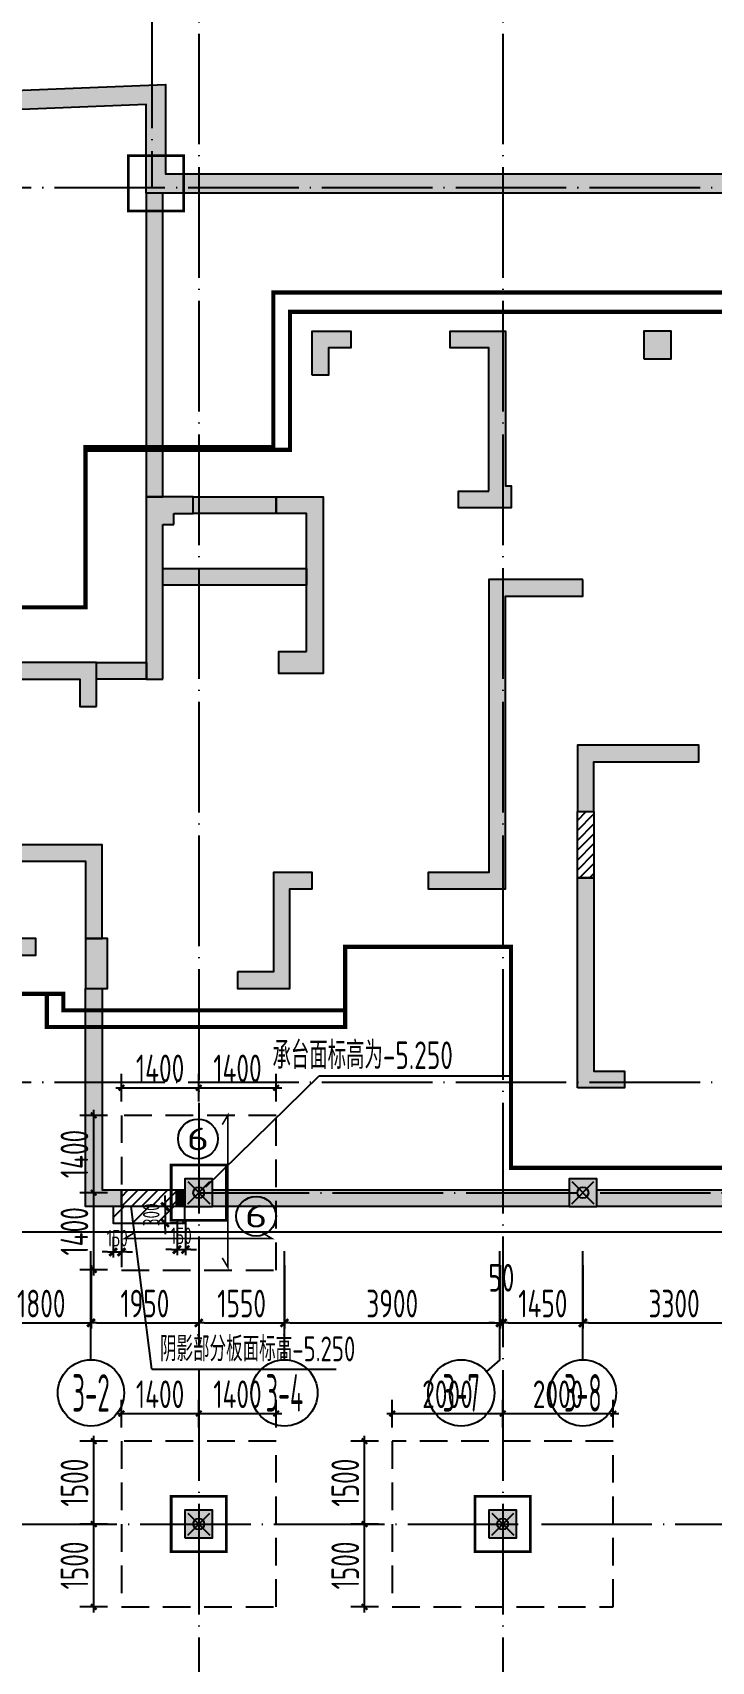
# Model space of a CAD drawing. Extents: x -57409 to 252654, y -8259 to 229119.
# Drawn here: x 47271 to 59553, y 184376 to 213868 of the extents above; entities that cross this region are included whole.
import ezdxf
from ezdxf.enums import TextEntityAlignment as Align

# ---------------------------------------------------------------- set-up
doc = ezdxf.new("R2010")
doc.units = 0
doc.header["$LTSCALE"] = 100
doc.header["$PDMODE"] = 35
doc.header["$PDSIZE"] = 200
doc.linetypes.add('DASHED', pattern=[0.75, 0.5, -0.25])
doc.linetypes.add('DOTE', pattern=[2.42, 2, -0.2, 0.02, -0.2])
doc.layers.get('0').update_dxf_attribs({"linetype": 'CONTINUOUS'})
doc.layers.get('Defpoints').update_dxf_attribs({"linetype": 'CONTINUOUS'})
for name, color, linetype in [('B-TEXT', 3, 'CONTINUOUS'), ('codim', 7, 'CONTINUOUS'), ('COLU', 7, 'CONTINUOUS'), ('colu-主楼', 7, 'CONTINUOUS'), ('CT', 2, 'CONTINUOUS'), ('DIM', 3, 'CONTINUOUS'), ('dote', 253, 'DOTE'), ('fd', 2, 'CONTINUOUS'), ('h填实-主楼', 254, 'CONTINUOUS'), ('h填实-柱墙', 254, 'CONTINUOUS'), ('h斜线-墙', 7, 'CONTINUOUS'), ('MK门框', 6, 'CONTINUOUS'), ('WALL', 3, 'CONTINUOUS'), ('wall-主楼', 2, 'CONTINUOUS'), ('wall-开洞', 5, 'CONTINUOUS'), ('Z-AXIS', 3, 'CONTINUOUS'), ('Z-TEXT', 2, 'CONTINUOUS'), ('z柱下板带', 140, 'CONTINUOUS'), ('板底钢筋', 24, 'CONTINUOUS')]:
    doc.layers.add(name, color=color, linetype=linetype)
doc.layers.add('重心计算', color=7, linetype='CONTINUOUS', plot=False)
doc.styles.add('_TCH_AXIS', font='tssdeng.shx', dxfattribs={"width": 0.7, "bigfont": 'tssdchn.shx'})
doc.styles.add('COMPLEX', font='tssdeng.shx', dxfattribs={"width": 0.7, "bigfont": 'tssdchn.shx'})
doc.styles.add('Jgcad-DIM', font='tssdeng.shx', dxfattribs={"width": 0.7, "bigfont": 'tssdchn.shx'})
doc.styles.get("Standard").update_dxf_attribs({"font": 'tssdeng.shx', "width": 0.7, "bigfont": 'tssdchn.shx'})
doc.styles.add('TSSD_Dimension', font='tssdeng.shx', dxfattribs={"width": 0.7})
doc.dimstyles.new('TSSD_100_100$0', dxfattribs={"dimtxt": 300, "dimasz": 100, "dimexe": 100, "dimexo": 250, "dimgap": 100, "dimtad": 1, "dimdec": 0, "dimzin": 0, "dimdsep": 46, "dimtxsty": 'TSSD_Dimension', "dimblk": '_tsdbk', "dimblk1": '_tsdbk', "dimblk2": '_tsdbk', "dimsah": 1, "dimcen": 0, "dimdle": 100, "dimclrt": 7, "dimadec": 0, "dimazin": 0, "dimtfac": 1, "dimtdec": 0, "dimtix": 1, "dimtmove": 2, "dimatfit": 3, "dimldrblk": '_tsdbk', "dimfxl": 1, "dimtolj": 1, "dimtzin": 0, "dimarcsym": 0})
pattern_1 = [(45, (9856.54, 8286.87), (-89.80256, 89.80256), [])]

# ---------------------------------------------------------------- blocks, each defined once
blk = doc.blocks.new('_tsdbk')
blk.add_line((-1, 0), (0, 0))
at = {"const_width": 0.5}
blk.add_lwpolyline([(-0.7, -0.7), (0.7, 0.7)], dxfattribs=at)
blk = doc.blocks.new('*D272')
at = {"layer": 'Defpoints', "color": 0}
for p in [(46528, 191803), (48328, 191803), (48328, 190505)]:
    blk.add_point(p, dxfattribs=at)
at = {"layer": 'Z-AXIS', "color": 0, "lineweight": -2}
for p, q in [((46528, 191553), (46528, 190405)), ((48328, 191553), (48328, 190405)), ((46628, 190505), (48228, 190505))]:
    blk.add_line(p, q, dxfattribs=at)
at = {"layer": 'Z-AXIS', "color": 0, "lineweight": -2, "xscale": 100, "yscale": 100, "zscale": 100, "rotation": 180}
blk.add_blockref('_tsdbk', (46528, 190505), dxfattribs=at)
at = {"layer": 'Z-AXIS', "color": 0, "lineweight": -2, "xscale": 100, "yscale": 100, "zscale": 100}
blk.add_blockref('_tsdbk', (48328, 190505), dxfattribs=at)
at = {"layer": 'Z-AXIS', "color": 7, "insert": (47428, 190855), "char_height": 500, "attachment_point": 5, "style": 'TSSD_Dimension'}
blk.add_mtext('\\A1;1800', dxfattribs=at)
blk = doc.blocks.new('*D273')
at = {"layer": 'Defpoints', "color": 0}
for p in [(48328, 191803), (50278, 191803), (50278, 190505)]:
    blk.add_point(p, dxfattribs=at)
at = {"layer": 'Z-AXIS', "color": 0, "lineweight": -2}
for p, q in [((48328, 191553), (48328, 190405)), ((50278, 191553), (50278, 190405)), ((48428, 190505), (50178, 190505))]:
    blk.add_line(p, q, dxfattribs=at)
at = {"layer": 'Z-AXIS', "color": 0, "lineweight": -2, "xscale": 100, "yscale": 100, "zscale": 100, "rotation": 180}
blk.add_blockref('_tsdbk', (48328, 190505), dxfattribs=at)
at = {"layer": 'Z-AXIS', "color": 0, "lineweight": -2, "xscale": 100, "yscale": 100, "zscale": 100}
blk.add_blockref('_tsdbk', (50278, 190505), dxfattribs=at)
at = {"layer": 'Z-AXIS', "color": 7, "insert": (49303, 190855), "char_height": 500, "attachment_point": 5, "style": 'TSSD_Dimension'}
blk.add_mtext('\\A1;1950', dxfattribs=at)
blk = doc.blocks.new('*D274')
at = {"layer": 'Defpoints', "color": 0}
for p in [(51828, 191803), (55728, 191803), (55728, 190505)]:
    blk.add_point(p, dxfattribs=at)
at = {"layer": 'Z-AXIS', "color": 0, "lineweight": -2}
for p, q in [((51828, 191553), (51828, 190405)), ((55728, 191553), (55728, 190405)), ((51928, 190505), (55628, 190505))]:
    blk.add_line(p, q, dxfattribs=at)
at = {"layer": 'Z-AXIS', "color": 0, "lineweight": -2, "xscale": 100, "yscale": 100, "zscale": 100, "rotation": 180}
blk.add_blockref('_tsdbk', (51828, 190505), dxfattribs=at)
at = {"layer": 'Z-AXIS', "color": 0, "lineweight": -2, "xscale": 100, "yscale": 100, "zscale": 100}
blk.add_blockref('_tsdbk', (55728, 190505), dxfattribs=at)
at = {"layer": 'Z-AXIS', "color": 7, "insert": (53778, 190855), "char_height": 500, "attachment_point": 5, "style": 'TSSD_Dimension'}
blk.add_mtext('\\A1;3900', dxfattribs=at)
blk = doc.blocks.new('*D275')
at = {"layer": 'Defpoints', "color": 0}
for p in [(55778, 191803), (57228, 191803), (57228, 190505)]:
    blk.add_point(p, dxfattribs=at)
at = {"layer": 'Z-AXIS', "color": 0, "lineweight": -2}
for p, q in [((55778, 191553), (55778, 190405)), ((57228, 191553), (57228, 190405)), ((55878, 190505), (57128, 190505))]:
    blk.add_line(p, q, dxfattribs=at)
at = {"layer": 'Z-AXIS', "color": 0, "lineweight": -2, "xscale": 100, "yscale": 100, "zscale": 100, "rotation": 180}
blk.add_blockref('_tsdbk', (55778, 190505), dxfattribs=at)
at = {"layer": 'Z-AXIS', "color": 0, "lineweight": -2, "xscale": 100, "yscale": 100, "zscale": 100}
blk.add_blockref('_tsdbk', (57228, 190505), dxfattribs=at)
at = {"layer": 'Z-AXIS', "color": 7, "insert": (56503, 190855), "char_height": 500, "attachment_point": 5, "style": 'TSSD_Dimension'}
blk.add_mtext('\\A1;1450', dxfattribs=at)
blk = doc.blocks.new('*D276')
at = {"layer": 'Defpoints', "color": 0}
for p in [(57228, 191803), (60528, 191803), (60528, 190505)]:
    blk.add_point(p, dxfattribs=at)
at = {"layer": 'Z-AXIS', "color": 0, "lineweight": -2}
for p, q in [((57228, 191553), (57228, 190405)), ((60528, 191553), (60528, 190405)), ((57328, 190505), (60428, 190505))]:
    blk.add_line(p, q, dxfattribs=at)
at = {"layer": 'Z-AXIS', "color": 0, "lineweight": -2, "xscale": 100, "yscale": 100, "zscale": 100, "rotation": 180}
blk.add_blockref('_tsdbk', (57228, 190505), dxfattribs=at)
at = {"layer": 'Z-AXIS', "color": 0, "lineweight": -2, "xscale": 100, "yscale": 100, "zscale": 100}
blk.add_blockref('_tsdbk', (60528, 190505), dxfattribs=at)
at = {"layer": 'Z-AXIS', "color": 7, "insert": (58878, 190855), "char_height": 500, "attachment_point": 5, "style": 'TSSD_Dimension'}
blk.add_mtext('\\A1;3300', dxfattribs=at)
blk = doc.blocks.new('_AXISO')
blk.add_circle((0, 0), 0.5)
at = {"layer": 'B-TEXT', "style": 'COMPLEX', "width": 1.450893}
blk.add_attdef('A', text='', height=0.56, dxfattribs=at).set_placement((0.249375, -0.28), (0.749375, -0.28), align=Align.FIT)
blk = doc.blocks.new('*D290')
at = {"layer": 'Defpoints', "color": 0}
for p in [(50278, 191803), (51828, 191803), (51828, 190505)]:
    blk.add_point(p, dxfattribs=at)
at = {"layer": 'Z-AXIS', "color": 0, "lineweight": -2}
for p, q in [((50278, 191553), (50278, 190405)), ((51828, 191553), (51828, 190405)), ((50378, 190505), (51728, 190505))]:
    blk.add_line(p, q, dxfattribs=at)
at = {"layer": 'Z-AXIS', "color": 0, "lineweight": -2, "xscale": 100, "yscale": 100, "zscale": 100, "rotation": 180}
blk.add_blockref('_tsdbk', (50278, 190505), dxfattribs=at)
at = {"layer": 'Z-AXIS', "color": 0, "lineweight": -2, "xscale": 100, "yscale": 100, "zscale": 100}
blk.add_blockref('_tsdbk', (51828, 190505), dxfattribs=at)
at = {"layer": 'Z-AXIS', "color": 7, "insert": (51053, 190855), "char_height": 500, "attachment_point": 5, "style": 'TSSD_Dimension'}
blk.add_mtext('\\A1;1550', dxfattribs=at)
blk = doc.blocks.new('*D291')
at = {"layer": 'Defpoints', "color": 0}
for p in [(55728, 191803), (55778, 191803), (55778, 190505)]:
    blk.add_point(p, dxfattribs=at)
at = {"layer": 'Z-AXIS', "color": 0, "lineweight": -2}
for p, q in [((55728, 191553), (55728, 190405)), ((55778, 191553), (55778, 190405)), ((55628, 190505), (55528, 190505)), ((55728, 190505), (55778, 190505)), ((55878, 190505), (55978, 190505))]:
    blk.add_line(p, q, dxfattribs=at)
at = {"layer": 'Z-AXIS', "color": 0, "lineweight": -2, "xscale": 100, "yscale": 100, "zscale": 100}
blk.add_blockref('_tsdbk', (55728, 190505), dxfattribs=at)
at = {"layer": 'Z-AXIS', "color": 0, "lineweight": -2, "xscale": 100, "yscale": 100, "zscale": 100, "rotation": 180}
blk.add_blockref('_tsdbk', (55778, 190505), dxfattribs=at)
at = {"layer": 'Z-AXIS', "color": 7, "insert": (55753, 191322), "char_height": 500, "attachment_point": 5, "style": 'TSSD_Dimension'}
blk.add_mtext('\\A1;50', dxfattribs=at)
blk = doc.blocks.new('_ArchTick')
at = {"color": 0, "linetype": 'ByBlock', "const_width": 0.4}
blk.add_lwpolyline([(-0.5, -0.5), (0.5, 0.5)], dxfattribs=at)
blk = doc.blocks.new('*D2646')
at = {"layer": 'codim', "color": 0, "lineweight": -2}
blk.add_line((48378, 191363), (48378, 192963), dxfattribs=at)
at = {"layer": 'codim', "color": 7, "lineweight": -2}
for p, q in [((48628, 192863), (48128, 192863)), ((48628, 191463), (48128, 191463))]:
    blk.add_line(p, q, dxfattribs=at)
at = {"layer": 'Defpoints', "color": 0}
for p in [(48378, 192863), (48878, 192863), (48878, 191463)]:
    blk.add_point(p, dxfattribs=at)
at = {"layer": 'codim', "color": 0, "lineweight": -2, "xscale": 100, "yscale": 100, "zscale": 100}
for p, rotation in [((48378, 192863), 90), ((48378, 191463), 270)]:
    blk.add_blockref('_ArchTick', p, dxfattribs=dict(at, rotation=rotation))
at = {"layer": 'codim', "color": 1, "insert": (48028, 192163), "char_height": 500, "attachment_point": 5, "rotation": 90, "style": 'Jgcad-DIM'}
blk.add_mtext('\\A1;1400', dxfattribs=at)
blk = doc.blocks.new('*D2647')
at = {"layer": 'codim', "color": 0, "lineweight": -2}
blk.add_line((48378, 192763), (48378, 194363), dxfattribs=at)
at = {"layer": 'codim', "color": 7, "lineweight": -2}
for p, q in [((48628, 194263), (48128, 194263)), ((48628, 192863), (48128, 192863))]:
    blk.add_line(p, q, dxfattribs=at)
at = {"layer": 'Defpoints', "color": 0}
for p in [(48378, 194263), (48878, 194263), (48878, 192863)]:
    blk.add_point(p, dxfattribs=at)
at = {"layer": 'codim', "color": 0, "lineweight": -2, "xscale": 100, "yscale": 100, "zscale": 100}
for p, rotation in [((48378, 194263), 90), ((48378, 192863), 270)]:
    blk.add_blockref('_ArchTick', p, dxfattribs=dict(at, rotation=rotation))
at = {"layer": 'codim', "color": 1, "insert": (48028, 193563), "char_height": 500, "attachment_point": 5, "rotation": 90, "style": 'Jgcad-DIM'}
blk.add_mtext('\\A1;1400', dxfattribs=at)
blk = doc.blocks.new('*D2648')
at = {"layer": 'codim', "color": 7, "lineweight": -2}
for p, q in [((48878, 194513), (48878, 195013)), ((50278, 194513), (50278, 195013))]:
    blk.add_line(p, q, dxfattribs=at)
at = {"layer": 'codim', "color": 0, "lineweight": -2}
blk.add_line((48778, 194763), (50378, 194763), dxfattribs=at)
at = {"layer": 'Defpoints', "color": 0}
for p in [(50278, 194763), (48878, 194263), (50278, 194263)]:
    blk.add_point(p, dxfattribs=at)
at = {"layer": 'codim', "color": 0, "lineweight": -2, "xscale": 100, "yscale": 100, "zscale": 100, "rotation": 180}
blk.add_blockref('_ArchTick', (48878, 194763), dxfattribs=at)
at = {"layer": 'codim', "color": 0, "lineweight": -2, "xscale": 100, "yscale": 100, "zscale": 100}
blk.add_blockref('_ArchTick', (50278, 194763), dxfattribs=at)
at = {"layer": 'codim', "color": 1, "insert": (49578, 195113), "char_height": 500, "attachment_point": 5, "style": 'Jgcad-DIM'}
blk.add_mtext('\\A1;1400', dxfattribs=at)
blk = doc.blocks.new('*D2649')
at = {"layer": 'codim', "color": 7, "lineweight": -2}
for p, q in [((50278, 194513), (50278, 195013)), ((51678, 194513), (51678, 195013))]:
    blk.add_line(p, q, dxfattribs=at)
at = {"layer": 'codim', "color": 0, "lineweight": -2}
blk.add_line((50178, 194763), (51778, 194763), dxfattribs=at)
at = {"layer": 'Defpoints', "color": 0}
for p in [(51678, 194763), (50278, 194263), (51678, 194263)]:
    blk.add_point(p, dxfattribs=at)
at = {"layer": 'codim', "color": 0, "lineweight": -2, "xscale": 100, "yscale": 100, "zscale": 100, "rotation": 180}
blk.add_blockref('_ArchTick', (50278, 194763), dxfattribs=at)
at = {"layer": 'codim', "color": 0, "lineweight": -2, "xscale": 100, "yscale": 100, "zscale": 100}
blk.add_blockref('_ArchTick', (51678, 194763), dxfattribs=at)
at = {"layer": 'codim', "color": 1, "insert": (50978, 195113), "char_height": 500, "attachment_point": 5, "style": 'Jgcad-DIM'}
blk.add_mtext('\\A1;1400', dxfattribs=at)
blk = doc.blocks.new('*D469')
at = {"layer": 'codim', "color": 7, "lineweight": -2}
for p, q in [((53528, 186863), (53028, 186863)), ((53528, 185363), (53028, 185363))]:
    blk.add_line(p, q, dxfattribs=at)
at = {"layer": 'codim', "color": 0, "lineweight": -2}
blk.add_line((53278, 185263), (53278, 186963), dxfattribs=at)
at = {"layer": 'Defpoints', "color": 0}
for p in [(53278, 186863), (53778, 186863), (53778, 185363)]:
    blk.add_point(p, dxfattribs=at)
at = {"layer": 'codim', "color": 0, "lineweight": -2, "xscale": 100, "yscale": 100, "zscale": 100}
for p, rotation in [((53278, 186863), 90), ((53278, 185363), 270)]:
    blk.add_blockref('_ArchTick', p, dxfattribs=dict(at, rotation=rotation))
at = {"layer": 'codim', "color": 1, "insert": (52928, 186113), "char_height": 500, "attachment_point": 5, "rotation": 90, "style": 'Jgcad-DIM'}
blk.add_mtext('\\A1;1500', dxfattribs=at)
blk = doc.blocks.new('*D470')
at = {"layer": 'codim', "color": 0, "lineweight": -2}
blk.add_line((53278, 186763), (53278, 188463), dxfattribs=at)
at = {"layer": 'codim', "color": 7, "lineweight": -2}
for p, q in [((53528, 188363), (53028, 188363)), ((53528, 186863), (53028, 186863))]:
    blk.add_line(p, q, dxfattribs=at)
at = {"layer": 'Defpoints', "color": 0}
for p in [(53278, 188363), (53778, 188363), (53778, 186863)]:
    blk.add_point(p, dxfattribs=at)
at = {"layer": 'codim', "color": 0, "lineweight": -2, "xscale": 100, "yscale": 100, "zscale": 100}
for p, rotation in [((53278, 188363), 90), ((53278, 186863), 270)]:
    blk.add_blockref('_ArchTick', p, dxfattribs=dict(at, rotation=rotation))
at = {"layer": 'codim', "color": 1, "insert": (52928, 187613), "char_height": 500, "attachment_point": 5, "rotation": 90, "style": 'Jgcad-DIM'}
blk.add_mtext('\\A1;1500', dxfattribs=at)
blk = doc.blocks.new('*D471')
at = {"layer": 'codim', "color": 7, "lineweight": -2}
for p, q in [((53778, 188613), (53778, 189113)), ((55778, 188613), (55778, 189113))]:
    blk.add_line(p, q, dxfattribs=at)
at = {"layer": 'codim', "color": 0, "lineweight": -2}
blk.add_line((53678, 188863), (55878, 188863), dxfattribs=at)
at = {"layer": 'Defpoints', "color": 0}
for p in [(55778, 188863), (53778, 188363), (55778, 188363)]:
    blk.add_point(p, dxfattribs=at)
at = {"layer": 'codim', "color": 0, "lineweight": -2, "xscale": 100, "yscale": 100, "zscale": 100, "rotation": 180}
blk.add_blockref('_ArchTick', (53778, 188863), dxfattribs=at)
at = {"layer": 'codim', "color": 0, "lineweight": -2, "xscale": 100, "yscale": 100, "zscale": 100}
blk.add_blockref('_ArchTick', (55778, 188863), dxfattribs=at)
at = {"layer": 'codim', "color": 1, "insert": (54778, 189213), "char_height": 500, "attachment_point": 5, "style": 'Jgcad-DIM'}
blk.add_mtext('\\A1;2000', dxfattribs=at)
blk = doc.blocks.new('*D472')
at = {"layer": 'codim', "color": 7, "lineweight": -2}
for p, q in [((55778, 188613), (55778, 189113)), ((57778, 188613), (57778, 189113))]:
    blk.add_line(p, q, dxfattribs=at)
at = {"layer": 'codim', "color": 0, "lineweight": -2}
blk.add_line((55678, 188863), (57878, 188863), dxfattribs=at)
at = {"layer": 'Defpoints', "color": 0}
for p in [(57778, 188863), (55778, 188363), (57778, 188363)]:
    blk.add_point(p, dxfattribs=at)
at = {"layer": 'codim', "color": 0, "lineweight": -2, "xscale": 100, "yscale": 100, "zscale": 100, "rotation": 180}
blk.add_blockref('_ArchTick', (55778, 188863), dxfattribs=at)
at = {"layer": 'codim', "color": 0, "lineweight": -2, "xscale": 100, "yscale": 100, "zscale": 100}
blk.add_blockref('_ArchTick', (57778, 188863), dxfattribs=at)
at = {"layer": 'codim', "color": 1, "insert": (56778, 189213), "char_height": 500, "attachment_point": 5, "style": 'Jgcad-DIM'}
blk.add_mtext('\\A1;2000', dxfattribs=at)
blk = doc.blocks.new('*D619')
at = {"layer": 'codim', "color": 7, "lineweight": -2}
for p, q in [((48628, 186863), (48128, 186863)), ((48628, 185363), (48128, 185363))]:
    blk.add_line(p, q, dxfattribs=at)
at = {"layer": 'codim', "color": 0, "lineweight": -2}
blk.add_line((48378, 185263), (48378, 186963), dxfattribs=at)
at = {"layer": 'Defpoints', "color": 0}
for p in [(48378, 186863), (48878, 186863), (48878, 185363)]:
    blk.add_point(p, dxfattribs=at)
at = {"layer": 'codim', "color": 0, "lineweight": -2, "xscale": 100, "yscale": 100, "zscale": 100}
for p, rotation in [((48378, 186863), 90), ((48378, 185363), 270)]:
    blk.add_blockref('_ArchTick', p, dxfattribs=dict(at, rotation=rotation))
at = {"layer": 'codim', "color": 1, "insert": (48028, 186113), "char_height": 500, "attachment_point": 5, "rotation": 90, "style": 'Jgcad-DIM'}
blk.add_mtext('\\A1;1500', dxfattribs=at)
blk = doc.blocks.new('*D620')
at = {"layer": 'codim', "color": 0, "lineweight": -2}
blk.add_line((48378, 186763), (48378, 188463), dxfattribs=at)
at = {"layer": 'codim', "color": 7, "lineweight": -2}
for p, q in [((48628, 188363), (48128, 188363)), ((48628, 186863), (48128, 186863))]:
    blk.add_line(p, q, dxfattribs=at)
at = {"layer": 'Defpoints', "color": 0}
for p in [(48378, 188363), (48878, 188363), (48878, 186863)]:
    blk.add_point(p, dxfattribs=at)
at = {"layer": 'codim', "color": 0, "lineweight": -2, "xscale": 100, "yscale": 100, "zscale": 100}
for p, rotation in [((48378, 188363), 90), ((48378, 186863), 270)]:
    blk.add_blockref('_ArchTick', p, dxfattribs=dict(at, rotation=rotation))
at = {"layer": 'codim', "color": 1, "insert": (48028, 187613), "char_height": 500, "attachment_point": 5, "rotation": 90, "style": 'Jgcad-DIM'}
blk.add_mtext('\\A1;1500', dxfattribs=at)
blk = doc.blocks.new('*D621')
at = {"layer": 'codim', "color": 7, "lineweight": -2}
for p, q in [((48878, 188613), (48878, 189113)), ((50278, 188613), (50278, 189113))]:
    blk.add_line(p, q, dxfattribs=at)
at = {"layer": 'codim', "color": 0, "lineweight": -2}
blk.add_line((48778, 188863), (50378, 188863), dxfattribs=at)
at = {"layer": 'Defpoints', "color": 0}
for p in [(50278, 188863), (48878, 188363), (50278, 188363)]:
    blk.add_point(p, dxfattribs=at)
at = {"layer": 'codim', "color": 0, "lineweight": -2, "xscale": 100, "yscale": 100, "zscale": 100, "rotation": 180}
blk.add_blockref('_ArchTick', (48878, 188863), dxfattribs=at)
at = {"layer": 'codim', "color": 0, "lineweight": -2, "xscale": 100, "yscale": 100, "zscale": 100}
blk.add_blockref('_ArchTick', (50278, 188863), dxfattribs=at)
at = {"layer": 'codim', "color": 1, "insert": (49578, 189213), "char_height": 500, "attachment_point": 5, "style": 'Jgcad-DIM'}
blk.add_mtext('\\A1;1400', dxfattribs=at)
blk = doc.blocks.new('*D622')
at = {"layer": 'codim', "color": 7, "lineweight": -2}
for p, q in [((50278, 188613), (50278, 189113)), ((51678, 188613), (51678, 189113))]:
    blk.add_line(p, q, dxfattribs=at)
at = {"layer": 'codim', "color": 0, "lineweight": -2}
blk.add_line((50178, 188863), (51778, 188863), dxfattribs=at)
at = {"layer": 'Defpoints', "color": 0}
for p in [(51678, 188863), (50278, 188363), (51678, 188363)]:
    blk.add_point(p, dxfattribs=at)
at = {"layer": 'codim', "color": 0, "lineweight": -2, "xscale": 100, "yscale": 100, "zscale": 100, "rotation": 180}
blk.add_blockref('_ArchTick', (50278, 188863), dxfattribs=at)
at = {"layer": 'codim', "color": 0, "lineweight": -2, "xscale": 100, "yscale": 100, "zscale": 100}
blk.add_blockref('_ArchTick', (51678, 188863), dxfattribs=at)
at = {"layer": 'codim', "color": 1, "insert": (50978, 189213), "char_height": 500, "attachment_point": 5, "style": 'Jgcad-DIM'}
blk.add_mtext('\\A1;1400', dxfattribs=at)
blk = doc.blocks.new('*D2937')
at = {"layer": 'Defpoints', "color": 0}
for p in [(49634, 192612), (49634, 192312), (49668, 192312)]:
    blk.add_point(p, dxfattribs=at)
at = {"layer": 'DIM', "color": 0, "lineweight": -2}
for p, q in [((49668, 192712), (49668, 192812)), ((49668, 192612), (49668, 192312)), ((49884, 192612), (49768, 192612)), ((49884, 192312), (49768, 192312)), ((49668, 192212), (49668, 192112))]:
    blk.add_line(p, q, dxfattribs=at)
at = {"layer": 'DIM', "color": 0, "lineweight": -2, "xscale": 100, "yscale": 100, "zscale": 100}
for p, rotation in [((49668, 192612), 270), ((49668, 192312), 90)]:
    blk.add_blockref('_tsdbk', p, dxfattribs=dict(at, rotation=rotation))
at = {"layer": 'DIM', "color": 7, "insert": (49418, 192462), "char_height": 300, "attachment_point": 5, "rotation": 90, "style": 'TSSD_Dimension'}
blk.add_mtext('\\A1;300', dxfattribs=at)
blk = doc.blocks.new('*D2938')
at = {"layer": 'Defpoints', "color": 0}
for p in [(48878, 192612), (48728, 192312), (48878, 191789)]:
    blk.add_point(p, dxfattribs=at)
at = {"layer": 'DIM', "color": 0, "lineweight": -2}
for p, q in [((48878, 192362), (48878, 191689)), ((48728, 192062), (48728, 191689)), ((48628, 191789), (48528, 191789)), ((48728, 191789), (48878, 191789)), ((48978, 191789), (49078, 191789))]:
    blk.add_line(p, q, dxfattribs=at)
at = {"layer": 'DIM', "color": 0, "lineweight": -2, "xscale": 100, "yscale": 100, "zscale": 100}
blk.add_blockref('_tsdbk', (48728, 191789), dxfattribs=at)
at = {"layer": 'DIM', "color": 0, "lineweight": -2, "xscale": 100, "yscale": 100, "zscale": 100, "rotation": 180}
blk.add_blockref('_tsdbk', (48878, 191789), dxfattribs=at)
at = {"layer": 'DIM', "color": 7, "insert": (48803, 192039), "char_height": 300, "attachment_point": 5, "style": 'TSSD_Dimension'}
blk.add_mtext('\\A1;150', dxfattribs=at)
blk = doc.blocks.new('*D2939')
at = {"layer": 'Defpoints', "color": 0}
for p in [(49884, 192612), (50035, 192612), (50035, 191832)]:
    blk.add_point(p, dxfattribs=at)
at = {"layer": 'DIM', "color": 0, "lineweight": -2}
for p, q in [((49884, 192362), (49884, 191732)), ((50035, 192362), (50035, 191732)), ((49784, 191832), (49684, 191832)), ((49884, 191832), (50035, 191832)), ((50135, 191832), (50235, 191832))]:
    blk.add_line(p, q, dxfattribs=at)
at = {"layer": 'DIM', "color": 0, "lineweight": -2, "xscale": 100, "yscale": 100, "zscale": 100}
blk.add_blockref('_tsdbk', (49884, 191832), dxfattribs=at)
at = {"layer": 'DIM', "color": 0, "lineweight": -2, "xscale": 100, "yscale": 100, "zscale": 100, "rotation": 180}
blk.add_blockref('_tsdbk', (50035, 191832), dxfattribs=at)
at = {"layer": 'DIM', "color": 7, "insert": (49959, 192082), "char_height": 300, "attachment_point": 5, "style": 'TSSD_Dimension'}
blk.add_mtext('\\A1;150', dxfattribs=at)
blk = doc.blocks.new('*D2944')
at = {"layer": 'codim', "color": 7, "lineweight": -2}
for p, q in [((83428, 197413), (83428, 191901)), ((45328, 196213), (45328, 191901))]:
    blk.add_line(p, q, dxfattribs=at)
at = {"layer": 'codim', "color": 0, "lineweight": -2}
blk.add_line((45228, 192151), (83528, 192151), dxfattribs=at)
at = {"layer": 'Defpoints', "color": 0}
for p in [(83428, 197663), (45328, 196463), (83428, 192151)]:
    blk.add_point(p, dxfattribs=at)
at = {"layer": 'codim', "color": 0, "lineweight": -2, "xscale": 100, "yscale": 100, "zscale": 100, "rotation": 180}
blk.add_blockref('_ArchTick', (45328, 192151), dxfattribs=at)
at = {"layer": 'codim', "color": 0, "lineweight": -2, "xscale": 100, "yscale": 100, "zscale": 100}
blk.add_blockref('_ArchTick', (83428, 192151), dxfattribs=at)
at = {"layer": 'codim', "color": 1, "insert": (64468, 191748), "char_height": 500, "attachment_point": 5, "style": 'Jgcad-DIM'}
blk.add_mtext('\\A1;\\A1;附加范围', dxfattribs=at)

msp = doc.modelspace()

# ---------------------------------------------------------------- hatches: boundary and pattern name
at = {"layer": 'fd'}
h = msp.add_hatch(dxfattribs=at)
h.set_pattern_fill('ANSI31', color=183, scale=100, style=0)
h.paths.add_polyline_path([(50027.6, 192612.5), (48727.6, 192612.5), (48727.6, 192312.5), (50027.6, 192312.5)])
at = {"layer": 'h填实-主楼'}
for points in [[(52327.6, 207662.7), (52327.6, 208462.7), (53027.6, 208462.7), (53027.6, 208162.7), (52627.6, 208162.7), (52627.6, 207662.7)], [(55527.6, 205562.7), (55527.6, 208162.7), (54827.6, 208162.7), (54827.6, 208462.7), (55827.6, 208462.7), (55827.6, 205662.7), (55927.6, 205662.7), (55927.6, 205262.7), (54977.6, 205262.7), (54977.6, 205562.7)], [(58327.6, 207962.7), (58827.6, 207962.7), (58827.6, 208462.7), (58327.6, 208462.7)], [(49631.7, 202162.8), (49627.6, 204962.7), (49827.6, 204962.7), (49827.6, 205162.7), (50177.6, 205162.7), (50177.6, 205462.7), (49327.6, 205462.7), (49331.7, 202162.8)], [(52227.6, 202662.7), (52227.6, 205162.7), (51677.6, 205162.7), (51677.6, 205462.7), (52527.6, 205462.7), (52527.6, 202262.7), (51727.6, 202262.7), (51727.6, 202662.7)], [(57227.6, 203962.7), (55527.6, 203962.7), (55527.6, 198662.7), (54427.6, 198662.7), (54427.6, 198362.7), (55827.6, 198362.7), (55827.6, 203662.7), (57227.6, 203662.7)], [(48427.6, 201662.7), (48427.6, 202462.7), (46427.6, 202462.7), (46427.6, 197162.7), (47327.6, 197162.7), (47327.6, 197462.7), (46927.6, 197462.7), (46927.6, 197662.7), (46727.6, 197662.7), (46727.6, 202162.7), (48127.6, 202162.7), (48127.6, 201662.7)], [(57427.6, 199762.7), (57427.6, 200662.7), (59327.6, 200662.7), (59327.6, 200962.7), (57127.6, 200962.7), (57127.6, 199762.7)], [(50977.6, 196862.7), (50977.6, 196562.7), (51927.6, 196562.7), (51927.6, 198362.7), (52327.6, 198362.7), (52327.6, 198662.7), (51627.6, 198662.7), (51627.6, 196862.7)], [(57127.6, 194762.7), (57127.6, 198562.7), (57427.6, 198562.7), (57427.6, 195062.7), (57977.6, 195062.7), (57977.6, 194762.7)], [(48227.6, 196562.7), (48627.6, 196562.7), (48627.6, 197462.7), (48227.6, 197462.7)]]:
    msp.add_hatch(color=256, dxfattribs=at).paths.add_polyline_path(points)
at = {"layer": 'h填实-柱墙'}
for points in [[(43605.3, 212335.2), (43591.2, 212684.9), (49677.6, 212929.2), (49677.6, 211312.7), (61327.6, 211312.7), (61327.6, 210962.7), (49327.6, 210962.7), (49327.6, 212565)], [(49627.6, 210962.7), (49327.6, 210962.7), (49327.6, 205462.7), (49627.6, 205462.7)], [(50177.6, 205462.7), (51677.6, 205462.7), (51677.6, 205162.7), (50177.6, 205162.7)], [(49629.2, 204161.9), (52227.6, 204161.9), (52227.6, 203861.9), (49629.2, 203861.9)], [(48427.6, 202462.7), (49331.7, 202462.7), (49331.7, 202162.8), (48427.6, 202162.8)], [(48227.6, 197462.7), (48527.6, 197462.7), (48527.6, 199162.7), (46727.6, 199162.7), (46727.6, 198862.7), (48227.6, 198862.7)], [(48527.6, 196562.7), (48527.6, 192912.7), (48877.6, 192912.7), (48877.6, 192612.7), (48227.6, 192612.7), (48227.6, 196562.7)], [(49877.6, 192912.7), (50027.6, 192912.7), (50027.6, 192612.7), (49877.6, 192612.7)], [(50027.6, 192612.7), (50527.6, 192612.7), (50527.6, 193112.7), (50027.6, 193112.7)], [(50527.6, 192912.7), (56977.6, 192912.7), (56977.6, 192612.7), (50527.6, 192612.7)], [(56977.6, 192612.7), (57477.6, 192612.7), (57477.6, 193112.7), (56977.6, 193112.7)], [(57477.6, 192912.7), (63627.6, 192912.7), (63627.6, 192612.7), (57477.6, 192612.7)], [(50027.6, 186612.7), (50527.6, 186612.7), (50527.6, 187112.7), (50027.6, 187112.7)], [(55527.6, 186612.7), (56027.6, 186612.7), (56027.6, 187112.7), (55527.6, 187112.7)]]:
    msp.add_hatch(color=256, dxfattribs=at).paths.add_polyline_path(points)
at = {"layer": 'h斜线-墙'}
h = msp.add_hatch(dxfattribs=at)
h.set_pattern_fill('ANSI31', color=256, scale=40, style=0)
h.set_pattern_definition(pattern_1)
h.paths.add_polyline_path([(57127.6, 199762.7), (57427.6, 199762.7), (57427.6, 198562.7), (57127.6, 198562.7)])
h = msp.add_hatch(dxfattribs=at)
h.set_pattern_fill('ANSI31', color=256, scale=40, style=0)
h.set_pattern_definition(pattern_1)
h.paths.add_polyline_path([(48877.6, 192912.7), (49877.6, 192912.7), (49877.6, 192612.7), (48877.6, 192612.7)])

# ---------------------------------------------------------------- linework, layer by layer
at = {"layer": 'COLU'}
for points in [[(50027.6, 192612.7), (50527.6, 192612.7), (50527.6, 193112.7), (50027.6, 193112.7)], [(56977.6, 192612.7), (57477.6, 192612.7), (57477.6, 193112.7), (56977.6, 193112.7)], [(50027.6, 186612.7), (50527.6, 186612.7), (50527.6, 187112.7), (50027.6, 187112.7)], [(55527.6, 186612.7), (56027.6, 186612.7), (56027.6, 187112.7), (55527.6, 187112.7)]]:
    msp.add_lwpolyline(points, close=True, dxfattribs=at)
at = {"layer": 'colu-主楼'}
for points in [[(58327.6, 207962.7), (58827.6, 207962.7), (58827.6, 208462.7), (58327.6, 208462.7)], [(48227.6, 196562.7), (48627.6, 196562.7), (48627.6, 197462.7), (48227.6, 197462.7)]]:
    msp.add_lwpolyline(points, close=True, dxfattribs=at)
at = {"layer": 'CT', "const_width": 50}
for points in [[(49002.6, 210637.7), (50002.6, 210637.7), (50002.6, 211637.7), (49002.6, 211637.7)], [(49777.6, 192362.7), (50777.6, 192362.7), (50777.6, 193362.7), (49777.6, 193362.7)], [(49777.6, 186362.7), (50777.6, 186362.7), (50777.6, 187362.7), (49777.6, 187362.7)], [(55277.6, 186362.7), (56277.6, 186362.7), (56277.6, 187362.7), (55277.6, 187362.7)]]:
    msp.add_lwpolyline(points, close=True, dxfattribs=at)
at = {"layer": 'CT', "const_width": 75}
msp.add_lwpolyline([(59927.7, 209162.5), (51627.7, 209162.5), (51627.7, 206363.5), (48227.7, 206362.9), (48227.7, 203462.9), (45327.7, 203462.5), (45327.7, 196462.8), (47527.7, 196462.9), (47527.7, 195862.9), (52927.7, 195862.9), (52927.7, 197312.9), (55927.5, 197312.9), (55927.5, 193313.6), (61327.5, 193313.5)], dxfattribs=at)
at = {"layer": 'CT', "color": 1, "const_width": 75}
msp.add_lwpolyline([(59927.7, 208812.5), (51927.7, 208812.5), (51927.7, 206313.5), (48227.7, 206312.9), (48227.7, 203462.9), (45327.7, 203462.5), (45327.7, 196462.8), (47827.7, 196462.9), (47827.7, 196162.9), (52927.7, 196162.9), (52927.7, 197312.9), (55927.5, 197312.9), (55927.5, 193313.6), (61027.5, 193313.5)], dxfattribs=at)
at = {"layer": 'dote', "ltscale": 10}
for p, q in [((50277.6, 218687.9), (50277.6, 170462.7)), ((55777.6, 218687.9), (55777.6, 170362.7)), ((49427.6, 214139.7), (49427.6, 211062.7)), ((42826.6, 211062.7), (96327.6, 211062.7)), ((42826.6, 194862.7), (87056.6, 194862.7)), ((50277.6, 192862.7), (219938.2, 192862.7)), ((44377.6, 186862.7), (219938.2, 186862.7))]:
    msp.add_line(p, q, dxfattribs=at)
at = {"layer": 'fd', "color": 183}
for q in [(49054.9, 192612.5), (52761.3, 189666.5)]:
    msp.add_line((49431.5, 189666.5), q, dxfattribs=at)
msp.add_lwpolyline([(50027.6, 192612.5), (48727.6, 192612.5), (48727.6, 192312.5), (50027.6, 192312.5)], close=True, dxfattribs=at)
at = {"layer": 'MK门框'}
msp.add_lwpolyline([(48877.6, 192912.7), (49877.6, 192912.7), (49877.6, 192612.7), (48877.6, 192612.7)], close=True, dxfattribs=at)
at = {"layer": 'WALL'}
msp.add_lwpolyline([(43605.3, 212335.2), (43591.2, 212684.9), (49677.6, 212929.2), (49677.6, 211312.7), (61327.6, 211312.7), (61327.6, 210962.7), (49327.6, 210962.7), (49327.6, 212565), (43605.3, 212335.2)], dxfattribs=at)
for points in [[(49627.6, 210962.7), (49327.6, 210962.7), (49327.6, 205462.7), (49627.6, 205462.7)], [(50177.6, 205462.7), (51677.6, 205462.7), (51677.6, 205162.7), (50177.6, 205162.7)], [(49629.2, 204161.9), (52227.6, 204161.9), (52227.6, 203861.9), (49629.2, 203861.9)], [(48427.6, 202462.7), (49331.7, 202462.7), (49331.7, 202162.8), (48427.6, 202162.8)], [(48227.6, 197462.7), (48527.6, 197462.7), (48527.6, 199162.7), (46727.6, 199162.7), (46727.6, 198862.7), (48227.6, 198862.7)], [(48527.6, 196562.7), (48527.6, 192912.7), (48877.6, 192912.7), (48877.6, 192612.7), (48227.6, 192612.7), (48227.6, 196562.7)], [(49877.6, 192912.7), (50027.6, 192912.7), (50027.6, 192612.7), (49877.6, 192612.7)], [(50527.6, 192912.7), (56977.6, 192912.7), (56977.6, 192612.7), (50527.6, 192612.7)], [(57477.6, 192912.7), (63627.6, 192912.7), (63627.6, 192612.7), (57477.6, 192612.7)]]:
    msp.add_lwpolyline(points, close=True, dxfattribs=at)
at = {"layer": 'wall-主楼'}
for p, q in [((50177.6, 205462.7), (49327.6, 205462.7)), ((49327.6, 205462.7), (49327.6, 202162.8)), ((50177.6, 205162.7), (50177.6, 205462.7)), ((49827.6, 204962.7), (49827.6, 205162.7)), ((49827.6, 205162.7), (50177.6, 205162.7)), ((49627.6, 202162.8), (49627.6, 204962.7)), ((49627.6, 204962.7), (49827.6, 204962.7)), ((49327.6, 202162.8), (49627.6, 202162.8))]:
    msp.add_line(p, q, dxfattribs=at)
for points in [[(52327.6, 207662.7), (52327.6, 208462.7), (53027.6, 208462.7), (53027.6, 208162.7), (52627.6, 208162.7), (52627.6, 207662.7)], [(55527.6, 205562.7), (55527.6, 208162.7), (54827.6, 208162.7), (54827.6, 208462.7), (55827.6, 208462.7), (55827.6, 205662.7), (55927.6, 205662.7), (55927.6, 205262.7), (54977.6, 205262.7), (54977.6, 205562.7)], [(52227.6, 202662.7), (52227.6, 205162.7), (51677.6, 205162.7), (51677.6, 205462.7), (52527.6, 205462.7), (52527.6, 202262.7), (51727.6, 202262.7), (51727.6, 202662.7)], [(57227.6, 203962.7), (55527.6, 203962.7), (55527.6, 198662.7), (54427.6, 198662.7), (54427.6, 198362.7), (55827.6, 198362.7), (55827.6, 203662.7), (57227.6, 203662.7)], [(48427.6, 201662.7), (48427.6, 202462.7), (46427.6, 202462.7), (46427.6, 197162.7), (47327.6, 197162.7), (47327.6, 197462.7), (46927.6, 197462.7), (46927.6, 197662.7), (46727.6, 197662.7), (46727.6, 202162.7), (48127.6, 202162.7), (48127.6, 201662.7)], [(57427.6, 199762.7), (57427.6, 200662.7), (59327.6, 200662.7), (59327.6, 200962.7), (57127.6, 200962.7), (57127.6, 199762.7)], [(50977.6, 196862.7), (50977.6, 196562.7), (51927.6, 196562.7), (51927.6, 198362.7), (52327.6, 198362.7), (52327.6, 198662.7), (51627.6, 198662.7), (51627.6, 196862.7)], [(57127.6, 194762.7), (57127.6, 198562.7), (57427.6, 198562.7), (57427.6, 195062.7), (57977.6, 195062.7), (57977.6, 194762.7)]]:
    msp.add_lwpolyline(points, close=True, dxfattribs=at)
at = {"layer": 'wall-开洞'}
msp.add_lwpolyline([(57127.6, 199762.7), (57427.6, 199762.7), (57427.6, 198562.7), (57127.6, 198562.7)], close=True, dxfattribs=at)
at = {"layer": 'Z-AXIS'}
for p, q in [((48327.6, 189837.5), (48327.6, 191803)), ((51827.6, 189837.5), (51827.6, 191803)), ((55727.6, 189837.5), (55727.6, 191803)), ((57227.6, 189837.5), (57227.6, 191803)), ((55727.6, 189837.5), (55483.2, 189627.9))]:
    msp.add_line(p, q, dxfattribs=at)
at = {"layer": 'Z-TEXT'}
for p, q in [((50406, 192969.8), (52458.1, 194977.9)), ((52458.1, 194977.9), (55954.4, 194977.9))]:
    msp.add_line(p, q, dxfattribs=at)
at = {"layer": 'z柱下板带', "color": 30, "linetype": 'DASHED', "ltscale": 10}
msp.add_lwpolyline([(48877.6, 191462.7), (51677.6, 191462.7), (51677.6, 194262.7), (48877.6, 194262.7)], close=True, dxfattribs=at)
at = {"layer": 'z柱下板带', "linetype": 'DASHED', "ltscale": 10}
for points in [[(48877.6, 185362.7), (51677.6, 185362.7), (51677.6, 188362.7), (48877.6, 188362.7)], [(53777.6, 185362.7), (57777.6, 185362.7), (57777.6, 188362.7), (53777.6, 188362.7)]]:
    msp.add_lwpolyline(points, close=True, dxfattribs=at)
at = {"layer": '板底钢筋', "const_width": 30}
for points in [[(50702.3, 191682.6), (50802.3, 191515.9), (50802.3, 194262.7), (50702.3, 194096.1)], [(49109.9, 192135.1), (48943.2, 192035.1), (51596.7, 192035.1), (51430.1, 192135.1)]]:
    msp.add_lwpolyline(points, dxfattribs=at)
at = {"layer": '重心计算', "color": 5}
for p in [(50277.6, 192862.7), (50277.6, 192862.7), (57227.6, 192862.7), (57227.6, 192862.7), (50277.6, 186862.7), (50277.6, 186862.7), (50277.6, 186862.7), (55777.6, 186862.7), (55777.6, 186862.7), (55777.6, 186862.7)]:
    msp.add_point(p, dxfattribs=at)

# ---------------------------------------------------------------- block references
at = {"layer": 'Z-AXIS'}
ref = msp.add_blockref('_AXISO', (48327.6, 189237.5), dxfattribs=dict(at, xscale=1199.999999999998, yscale=1200, zscale=1200, rotation=359.9996457873846))
ref.add_attrib('A', '3-2', dxfattribs={"color": 7, "height": 678.82, "rotation": 359.99965, "style": '_TCH_AXIS', "width": 0.433333}).set_placement((47988.2, 188898.1), (48667.1, 188898.1), align=Align.FIT)
ref = msp.add_blockref('_AXISO', (51827.6, 189237.5), dxfattribs=dict(at, xscale=1199.999999999998, yscale=1200, zscale=1200, rotation=359.9996457873846))
ref.add_attrib('A', '3-4', dxfattribs={"color": 7, "height": 678.82, "rotation": 359.99965, "style": '_TCH_AXIS', "width": 0.42623}).set_placement((51488.2, 188898.1), (52167.1, 188898.1), align=Align.FIT)
ref = msp.add_blockref('_AXISO', (55027.6, 189237.5), dxfattribs=dict(at, xscale=1199.999999999998, yscale=1200, zscale=1200, rotation=359.9996457873846))
ref.add_attrib('A', '3-7', dxfattribs={"color": 7, "height": 678.82, "rotation": 359.99965, "style": '_TCH_AXIS', "width": 0.433333}).set_placement((54688.2, 188898.1), (55367.1, 188898.1), align=Align.FIT)
ref = msp.add_blockref('_AXISO', (57227.6, 189237.5), dxfattribs=dict(at, xscale=1199.999999999998, yscale=1200, zscale=1200, rotation=359.9996457873846))
ref.add_attrib('A', '3-8', dxfattribs={"color": 7, "height": 678.82, "rotation": 359.99965, "style": '_TCH_AXIS', "width": 0.433333}).set_placement((56888.2, 188898.1), (57567.1, 188898.1), align=Align.FIT)
at = {"layer": 'Z-TEXT'}
ref = msp.add_blockref('_AXISO', (50262.5, 193835.2), dxfattribs=dict(at, xscale=720.0000000000074, yscale=720, zscale=720, rotation=359.9996457873825))
ref.add_attrib('A', '6', dxfattribs={"layer": 'Z-AXIS', "color": 7, "height": 407.3, "rotation": 359.99965, "style": '_TCH_AXIS', "width": 2}).set_placement((50058.9, 193631.6), (50466.2, 193631.6), align=Align.FIT)
ref = msp.add_blockref('_AXISO', (51315.8, 192436.2), dxfattribs=dict(at, xscale=720.0000000000074, yscale=720, zscale=720, rotation=359.9996457873825))
ref.add_attrib('A', '6', dxfattribs={"layer": 'Z-AXIS', "color": 7, "height": 407.3, "rotation": 359.99965, "style": '_TCH_AXIS', "width": 2}).set_placement((51112.1, 192232.6), (51519.4, 192232.6), align=Align.FIT)

# ---------------------------------------------------------------- texts
at = {"layer": 'fd', "color": 183, "width": 0.7}
msp.add_text('阴影部分板面标高-5.250', height=450, dxfattribs=at).set_placement((51342.7, 189809.5), align=Align.CENTER)
at = {"layer": 'Z-TEXT', "width": 0.7}
msp.add_text('承台面标高为-5.250', height=500, dxfattribs=at).set_placement((51612.3, 195101.3))

# ---------------------------------------------------------------- dimensions: what is measured, and where the dimension line sits
at = {"layer": 'codim'}
dim = msp.add_linear_dim(base=(83427.7, 192151.5), p1=(45327.7, 196462.8), p2=(83427.7, 197663.2), text='\\A1;附加范围', dimstyle='TSSD_100_100$0', override={"dimtxt": 500, "dimexe": 250, "dimtxsty": 'Jgcad-DIM', "dimblk": 'ArchTick', "dimblk1": 'ArchTick', "dimblk2": 'ArchTick', "dimclre": 7, "dimclrt": 1, "dimadec": 3}, dxfattribs=at)
dim.commit()
dim.dimension.update_dxf_attribs({"geometry": '*D2944', "text_midpoint": (64467.7, 191747.7), "dimtype": 160})
for base, p1, p2, picture, middle in [((50277.6, 194762.7), (48877.6, 194262.7), (50277.6, 194262.7), '*D2648', (49577.6, 195112.7)), ((51677.6, 194762.7), (50277.6, 194262.7), (51677.6, 194262.7), '*D2649', (50977.6, 195112.7)), ((55777.6, 188862.7), (53777.6, 188362.7), (55777.6, 188362.7), '*D471', (54777.6, 189212.7)), ((57777.6, 188862.7), (55777.6, 188362.7), (57777.6, 188362.7), '*D472', (56777.6, 189212.7))]:
    dim = msp.add_linear_dim(base=base, p1=p1, p2=p2, dimstyle='TSSD_100_100$0', override={"dimtxt": 500, "dimexe": 250, "dimtxsty": 'Jgcad-DIM', "dimblk": 'ArchTick', "dimblk1": 'ArchTick', "dimblk2": 'ArchTick', "dimclre": 7, "dimclrt": 1, "dimadec": 3}, dxfattribs=at)
    dim.commit()
    dim.dimension.update_dxf_attribs({"geometry": picture, "text_midpoint": middle})
for base, p1, p2, angle, picture, middle in [((48377.6, 194262.7), (48877.6, 192862.7), (48877.6, 194262.7), 90, '*D2647', (48027.6, 193562.7)), ((48377.6, 192862.7), (48877.6, 191462.7), (48877.6, 192862.7), 90, '*D2646', (48027.6, 192162.7)), ((50277.6, 188862.7), (48877.6, 188362.7), (50277.6, 188362.7), 0, '*D621', (49577.6, 189212.7)), ((51677.6, 188862.7), (50277.6, 188362.7), (51677.6, 188362.7), 0, '*D622', (50977.6, 189212.7)), ((48377.6, 188362.7), (48877.6, 186862.7), (48877.6, 188362.7), 90, '*D620', (48027.6, 187612.7)), ((53277.6, 188362.7), (53777.6, 186862.7), (53777.6, 188362.7), 90, '*D470', (52927.6, 187612.7)), ((48377.6, 186862.7), (48877.6, 185362.7), (48877.6, 186862.7), 90, '*D619', (48027.6, 186112.7)), ((53277.6, 186862.7), (53777.6, 185362.7), (53777.6, 186862.7), 90, '*D469', (52927.6, 186112.7))]:
    dim = msp.add_linear_dim(base=base, p1=p1, p2=p2, angle=angle, dimstyle='TSSD_100_100$0', override={"dimtxt": 500, "dimexe": 250, "dimtxsty": 'Jgcad-DIM', "dimblk": 'ArchTick', "dimblk1": 'ArchTick', "dimblk2": 'ArchTick', "dimclre": 7, "dimclrt": 1, "dimadec": 3}, dxfattribs=at)
    dim.commit()
    dim.dimension.update_dxf_attribs({"geometry": picture, "text_midpoint": middle})
at = {"layer": 'DIM'}
for base, p1, p2, picture, middle in [((48877.6, 191789.3), (48727.6, 192312.5), (48877.6, 192612.5), '*D2938', (48802.6, 192039.3)), ((50034.5568, 191832.0587), (49884.1495, 192612.4866), (50034.5568, 192612.496), '*D2939', (49959.3532, 192082.0587))]:
    dim = msp.add_linear_dim(base=base, p1=p1, p2=p2, dimstyle='TSSD_100_100$0', dxfattribs=at)
    dim.commit()
    dim.dimension.update_dxf_attribs({"geometry": picture, "text_midpoint": middle})
dim = msp.add_linear_dim(base=(49667.7, 192312.5), p1=(49634.1, 192612.5), p2=(49634.1, 192312.5), angle=90, dimstyle='TSSD_100_100$0', dxfattribs=at)
dim.commit()
dim.dimension.update_dxf_attribs({"geometry": '*D2937', "text_midpoint": (49417.7, 192462.5)})
at = {"layer": 'Z-AXIS'}
for base, p1, p2, picture, middle in [((48327.6, 190504.7), (46527.6, 191803), (48327.6, 191803), '*D272', (47427.6, 190854.7)), ((50277.6, 190504.7), (48327.6, 191803), (50277.6, 191803), '*D273', (49302.6, 190854.7)), ((51827.6, 190504.7), (50277.6, 191803), (51827.6, 191803), '*D290', (51052.6, 190854.7)), ((55727.6, 190504.7), (51827.6, 191803), (55727.6, 191803), '*D274', (53777.6, 190854.7)), ((57227.6, 190504.7), (55777.6, 191803), (57227.6, 191803), '*D275', (56502.6, 190854.7)), ((60527.6, 190504.7), (57227.6, 191803), (60527.6, 191803), '*D276', (58877.6, 190854.7))]:
    dim = msp.add_linear_dim(base=base, p1=p1, p2=p2, dimstyle='TSSD_100_100$0', override={"dimtxt": 500}, dxfattribs=at)
    dim.commit()
    dim.dimension.update_dxf_attribs({"geometry": picture, "text_midpoint": middle})
dim = msp.add_linear_dim(base=(55777.6, 190504.7), p1=(55727.6, 191803), p2=(55777.6, 191803), dimstyle='TSSD_100_100$0', override={"dimtxt": 500}, dxfattribs=at)
dim.commit()
dim.dimension.update_dxf_attribs({"geometry": '*D291', "text_midpoint": (55752.6, 191322.3), "dimtype": 160})

doc.saveas('drawing.dxf')
